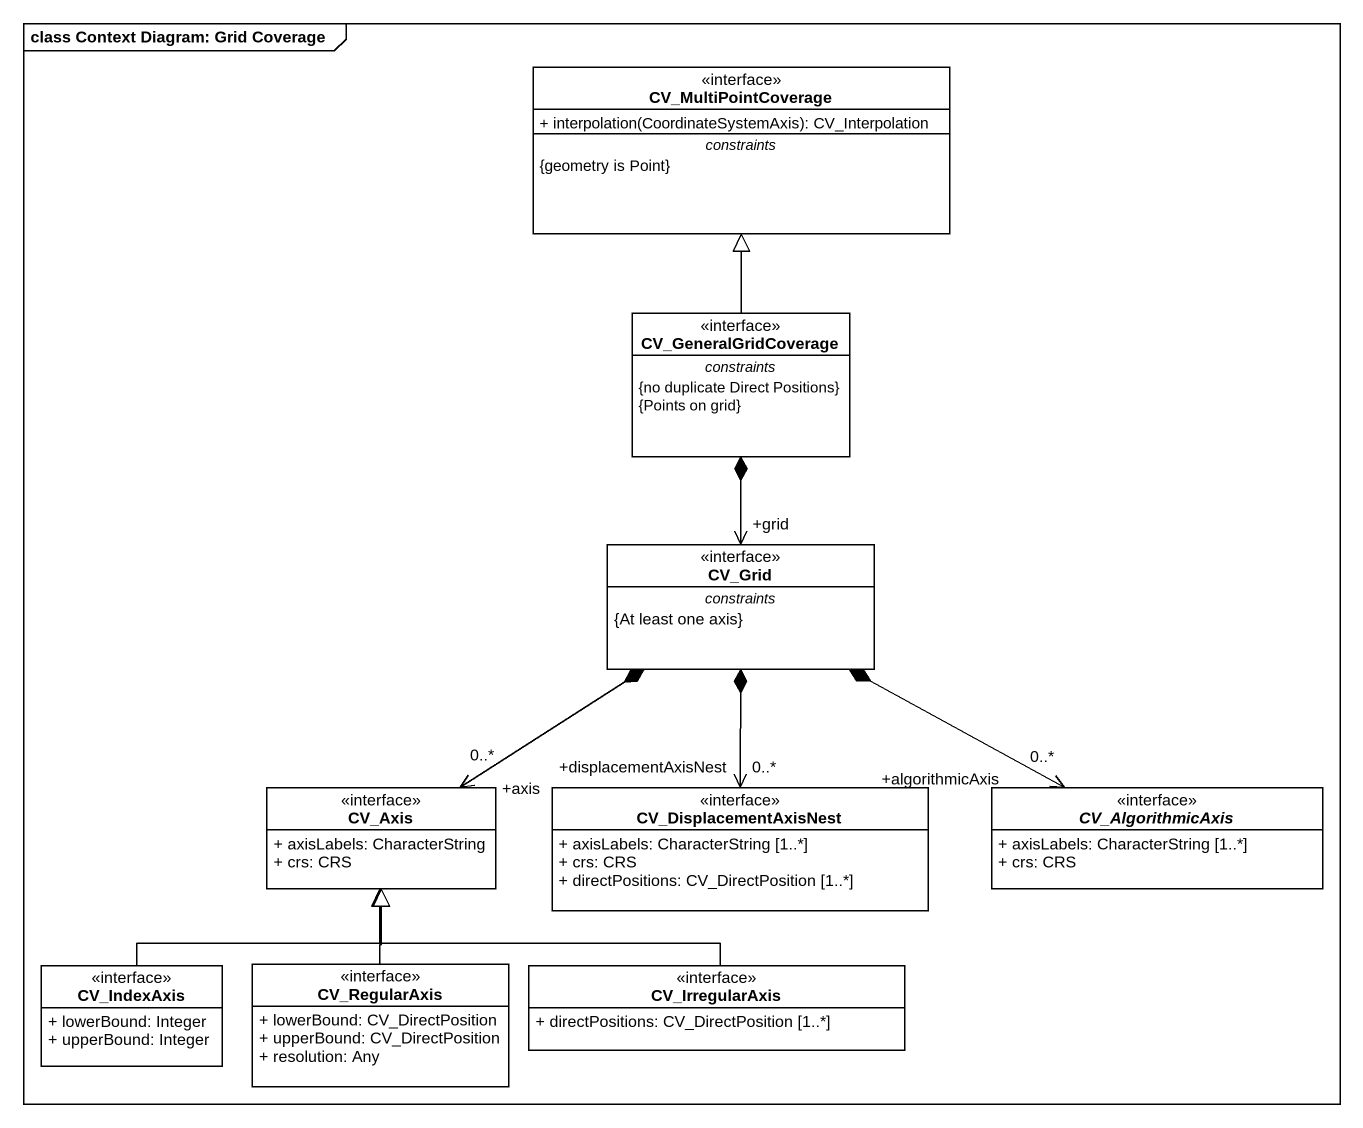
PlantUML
@startuml
mainframe class Context Diagram: Grid Coverage
hide circle
hide empty members
skinparam classAttributeIconSize 0
class CV_MultiPointCoverage <<interface>> {
  + interpolation(CoordinateSystemAxis): CV_Interpolation
  -- constraints --
  {geometry is Point}
}
class CV_GeneralGridCoverage <<interface>> {
  -- constraints --
  {no duplicate Direct Positions}
  {Points on grid}
}
class CV_Grid <<interface>> {
  -- constraints --
  {At least one axis}
}
class CV_Axis <<interface>> {
  + axisLabels: CharacterString
  + crs: CRS
}
class CV_DisplacementAxisNest <<interface>> {
  + axisLabels: CharacterString [1..*]
  + crs: CRS
  + directPositions: CV_DirectPosition [1..*]
}
abstract class CV_AlgorithmicAxis <<interface>> {
  + axisLabels: CharacterString [1..*]
  + crs: CRS
}
class CV_IndexAxis <<interface>> {
  + lowerBound: Integer
  + upperBound: Integer
}
class CV_RegularAxis <<interface>> {
  + lowerBound: CV_DirectPosition
  + upperBound: CV_DirectPosition
  + resolution: Any
}
class CV_IrregularAxis <<interface>> {
  + directPositions: CV_DirectPosition [1..*]
}
CV_GeneralGridCoverage -up-|> CV_MultiPointCoverage
CV_Grid "+grid" <-up-* CV_GeneralGridCoverage
CV_Axis "+axis\n0..*" <-up-* CV_Grid
CV_DisplacementAxisNest "+displacementAxisNest\n0..*" <-up-* CV_Grid
CV_AlgorithmicAxis "+algorithmicAxis\n0..*" <-left-* CV_Grid
CV_IndexAxis -up-|> CV_Axis
CV_RegularAxis -up-|> CV_Axis
CV_IrregularAxis -left-|> CV_Axis
@enduml
